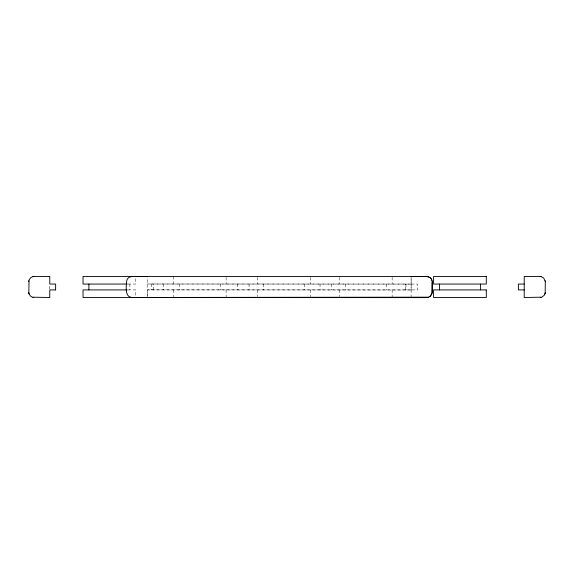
<?xml version="1.0" encoding="UTF-8"?>
<svg xmlns="http://www.w3.org/2000/svg" width="574" height="574" viewBox="0 0 574 574"><rect width="100%" height="100%" fill="white"/><g stroke="black" fill="none" stroke-linecap="round" stroke-linejoin="round"><path stroke-width="0.43" stroke-dasharray="2.87 2.15" d="M49.773 289.074L49.78 284.898M147.662 297.461L147.669 277.314M153.516 289.942L153.523 284.001M405.258 290.006L405.266 284.058M411.113 297.619L411.12 277.393M411.12 284.058L147.669 284.001L417.678 284.058L417.678 289.913L147.662 289.856M128.088 284.058L135.722 284.058L135.722 277.292M128.088 289.913L135.722 289.913L135.722 297.526M411.113 290.006L147.662 289.935L147.662 297.547M411.12 277.292L411.12 289.913M405.969 284.058L405.969 289.913M392.15 277.292L392.15 284.058M392.15 289.913L392.15 297.526M386.295 284.058L386.295 289.913M345.311 284.058L345.311 289.913M339.456 277.292L339.456 284.058M339.456 289.913L339.456 296.679M331.729 284.058L331.729 289.913M320.027 284.058L320.027 289.913M310.419 277.292L310.419 284.058M310.419 289.913L310.419 297.526M304.564 284.058L304.564 289.913M263.588 284.058L263.588 289.913M257.733 277.292L257.733 284.058M257.733 289.913L257.733 296.679M249.066 284.058L249.066 289.913M237.356 284.058L237.356 289.913M226.12 277.292L226.12 284.058M226.12 289.913L226.12 297.526M220.265 284.058L220.265 289.913M179.282 284.058L179.282 289.913M173.427 276.446L173.427 284.058M173.427 289.913L173.427 297.526M163.36 284.058L163.36 289.913M151.651 284.058L151.651 289.913M129.868 284.058L129.868 289.913"/><path stroke-width="0.86" d="M55.628 289.913L49.773 289.913L49.773 297.526L32.252 297.174L30.3 295.911L28.815 293.206L29.044 279.99L30.896 277.529L33.012 276.553L49.78 276.446L49.78 284.058L55.635 284.058L55.628 289.913M432.193 282.401L432.071 293.314L430.005 296.428M524.227 284.058L524.227 276.446L541.002 276.568L543.7 278.053L545.3 281.518L545.185 293.221L544.209 295.33L541.748 297.181L524.227 297.526L524.227 284.058L518.372 284.058L518.372 289.913L524.227 289.913M545.3 292.446L544.963 293.967M28.707 281.511L28.822 280.736M431.11 295.33L432.193 292.446L432.186 281.619M430.586 296.019L428.635 297.275L426.331 297.619L132.429 297.54C124.766 297.511 126.129 287 126.589 282.229C126.302 279.036 129.25 276.087 132.443 276.381M428.642 297.181L83.036 297.526L83.036 289.913L127.22 289.913M130.147 276.804L132.443 276.46M33.012 276.56L33.78 276.438M540.227 297.519L541.002 297.404M135.134 276.467L147.669 276.467M411.12 276.546L426.339 276.546M127.22 284.058L83.036 284.058L83.036 276.446L426.339 276.446L428.642 276.883M131.661 297.454L132.443 297.454M540.227 276.453L541.002 276.568M427.121 276.453L430.005 277.637M32.998 297.389L33.773 297.504M130.133 297.196L130.879 297.418M429.345 277.113L430.593 278.146M430.593 278.053L431.103 278.734M431.103 278.641L432.079 280.751M431.526 279.294L431.856 280.004M29.037 293.953L28.7 292.431M545.185 280.751L545.3 281.518M432.071 280.844L432.193 281.518M480.438 284.058L480.438 289.913M439.454 284.058L439.454 289.913M88.891 284.058L88.891 289.913M486.293 276.446L433.6 276.446L433.6 284.058L486.293 284.058L486.293 276.446M486.293 289.913L433.6 289.913L433.6 297.526L486.293 297.526L486.293 289.913"/></g></svg>
